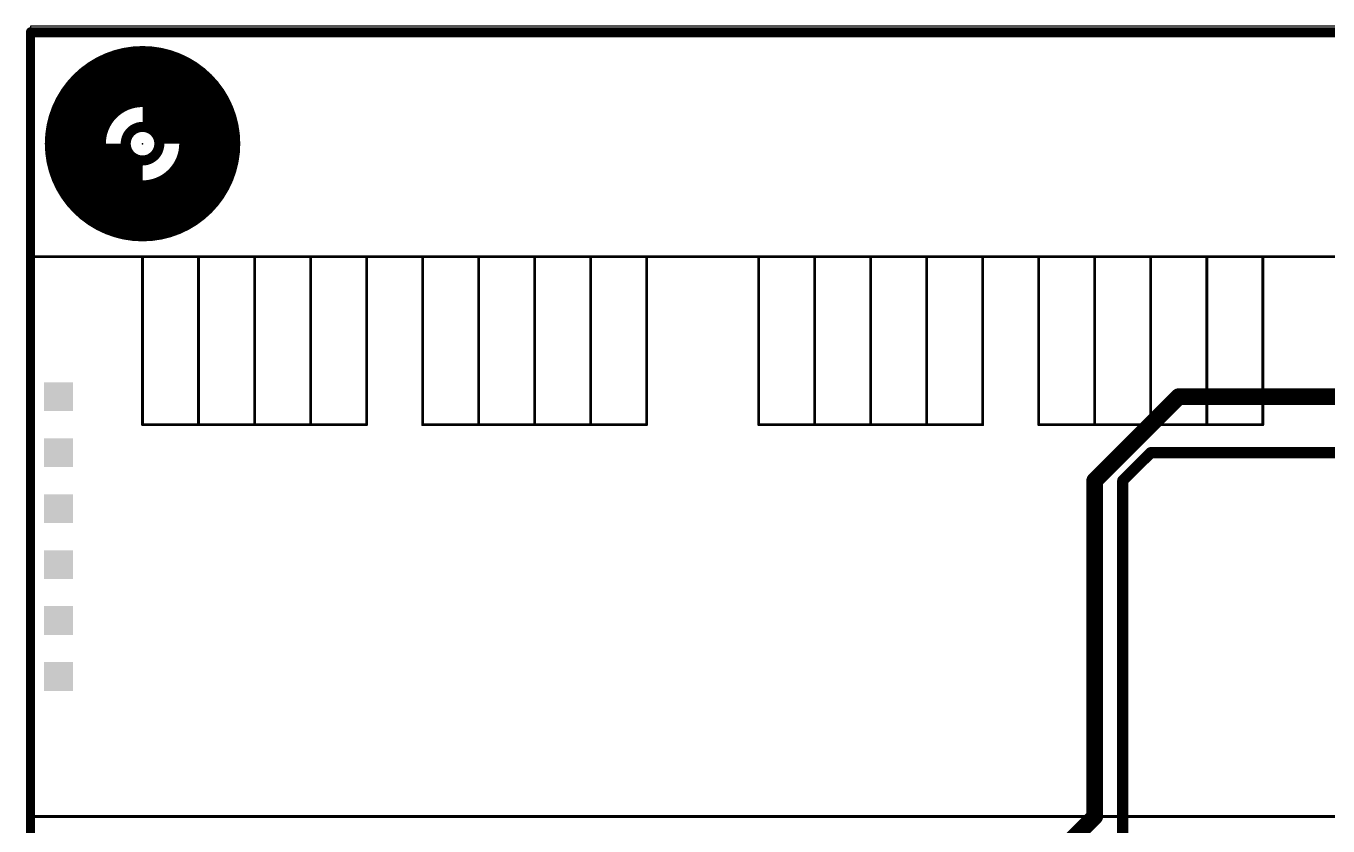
# Model space of a CAD drawing. Extents: x -1 to 106, y -1 to 75.
# Drawn here: x -0.2 to 58.8, y 38.9 to 75.2 of the extents above; entities that cross this region are included whole.
import ezdxf

# ---------------------------------------------------------------- set-up
doc = ezdxf.new("R2010")
doc.units = 0
for name, color, linetype in [('16', 174, 'CONTINUOUS'), ('17', 94, 'CONTINUOUS'), ('20', 178, 'CONTINUOUS'), ('21', 250, 'CONTINUOUS'), ('23', 178, 'CONTINUOUS'), ('39', 14, 'CONTINUOUS'), ('40', 174, 'CONTINUOUS'), ('41', 14, 'CONTINUOUS'), ('42', 174, 'CONTINUOUS'), ('43', 94, 'CONTINUOUS'), ('46', 134, 'CONTINUOUS'), ('51', 250, 'CONTINUOUS')]:
    doc.layers.add(name, color=color, linetype=linetype)

# ---------------------------------------------------------------- blocks, each defined once
blk = doc.blocks.new('SQUAREP')
blk.add_solid([(-0.5, -0.5), (0.5, -0.5), (-0.5, 0.5), (0.5, 0.5)])

msp = doc.modelspace()

# ---------------------------------------------------------------- linework, layer by layer
at = {"layer": '16'}
for points, const_width in [([(0, 0), (0, 74.93)], 0.4064), ([(0, 74.93), (105.41, 74.93)], 0.4064), ([(52.07, 58.42), (48.26, 54.61)], 0.762), ([(59.69, 58.42), (52.07, 58.42)], 0.762), ([(49.53, 54.61), (50.8, 55.88)], 0.508), ([(50.8, 55.88), (59.69, 55.88)], 0.508), ([(48.26, 54.61), (48.26, 39.37)], 0.762), ([(49.53, 35.56), (49.53, 54.61)], 0.508), ([(48.26, 39.37), (46.99, 38.1)], 0.762)]:
    msp.add_lwpolyline(points, dxfattribs=dict(at, const_width=const_width))
for points, const_width in [([(0.1016, 74.93, 1), (-0.1016, 74.93)], 0.2032), ([(0, 75.0316, 1), (0, 74.8284)], 0.2032), ([(52.07, 58.6105, 1), (52.07, 58.2295)], 0.381), ([(52.2047, 58.2853, 1), (51.9353, 58.5547)], 0.381), ([(50.8, 56.007, 1), (50.8, 55.753)], 0.254), ([(50.8898, 55.7902, 1), (50.7102, 55.9698)], 0.254), ([(48.4505, 54.61, 1), (48.0695, 54.61)], 0.381), ([(48.1253, 54.7447, 1), (48.3947, 54.4753)], 0.381), ([(49.657, 54.61, 1), (49.403, 54.61)], 0.254), ([(49.4402, 54.6998, 1), (49.6198, 54.5202)], 0.254), ([(48.0695, 39.37, 1), (48.4505, 39.37)], 0.381), ([(48.3947, 39.2353, 1), (48.1253, 39.5047)], 0.381)]:
    msp.add_lwpolyline(points, format="xyb", dxfattribs=dict(at, const_width=const_width))
at = {"layer": '20'}
for p, q in [((104.62, 75.24), (0, 75.24)), ((0, 75.24), (0, 0))]:
    msp.add_line(p, q, dxfattribs=at)
msp.add_circle((5.08, 69.9), 1.8, dxfattribs=at)
at = {"layer": '21'}
for points, const_width in [([(5.08, 66.471, 1), (5.08, 73.329, 1), (5.08, 66.471)], 0.1524), ([(5.08, 68, 1), (5.08, 71.8, 1), (5.08, 68)], 0.2032), ([(0.0318, 64.77, 1), (-0.0318, 64.77)], 0.0635), ([(0, 64.8017, 1), (0, 64.7382)], 0.0635), ([(5.1117, 64.77, 1), (5.0483, 64.77)], 0.0635), ([(7.6517, 64.77, 1), (7.5883, 64.77)], 0.0635), ([(10.1918, 64.77, 1), (10.1282, 64.77)], 0.0635), ([(12.7318, 64.77, 1), (12.6683, 64.77)], 0.0635), ([(15.2718, 64.77, 1), (15.2082, 64.77)], 0.0635), ([(17.8117, 64.77, 1), (17.7483, 64.77)], 0.0635), ([(20.3517, 64.77, 1), (20.2883, 64.77)], 0.0635), ([(22.8917, 64.77, 1), (22.8283, 64.77)], 0.0635), ([(25.4318, 64.77, 1), (25.3683, 64.77)], 0.0635), ([(27.9718, 64.77, 1), (27.9083, 64.77)], 0.0635), ([(33.0518, 64.77, 1), (32.9883, 64.77)], 0.0635), ([(35.5918, 64.77, 1), (35.5282, 64.77)], 0.0635), ([(38.1318, 64.77, 1), (38.0682, 64.77)], 0.0635), ([(40.6718, 64.77, 1), (40.6082, 64.77)], 0.0635), ([(43.2118, 64.77, 1), (43.1482, 64.77)], 0.0635), ([(45.7518, 64.77, 1), (45.6882, 64.77)], 0.0635), ([(48.2918, 64.77, 1), (48.2283, 64.77)], 0.0635), ([(50.8318, 64.77, 1), (50.7683, 64.77)], 0.0635), ([(53.34, 64.8017, 1), (53.34, 64.7382)], 0.0635), ([(53.3718, 64.77, 1), (53.3083, 64.77)], 0.0635), ([(53.34, 64.7382, 1), (53.34, 64.8017)], 0.0635), ([(55.9118, 64.77, 1), (55.8483, 64.77)], 0.0635), ([(55.88, 64.8017, 1), (55.88, 64.7382)], 0.0635), ([(55.88, 64.7382, 1), (55.88, 64.8017)], 0.0635), ([(5.08, 57.1818, 1), (5.08, 57.1183)], 0.0635), ([(5.0483, 57.15, 1), (5.1117, 57.15)], 0.0635), ([(7.62, 57.1818, 1), (7.62, 57.1183)], 0.0635), ([(7.5883, 57.15, 1), (7.6517, 57.15)], 0.0635), ([(7.62, 57.1183, 1), (7.62, 57.1818)], 0.0635), ([(10.1282, 57.15, 1), (10.1918, 57.15)], 0.0635), ([(10.16, 57.1818, 1), (10.16, 57.1183)], 0.0635), ([(10.16, 57.1183, 1), (10.16, 57.1818)], 0.0635), ([(12.7, 57.1818, 1), (12.7, 57.1183)], 0.0635), ([(12.6683, 57.15, 1), (12.7318, 57.15)], 0.0635), ([(12.7, 57.1183, 1), (12.7, 57.1818)], 0.0635), ([(15.2082, 57.15, 1), (15.2718, 57.15)], 0.0635), ([(15.24, 57.1183, 1), (15.24, 57.1818)], 0.0635), ([(17.78, 57.1818, 1), (17.78, 57.1183)], 0.0635), ([(17.7483, 57.15, 1), (17.8117, 57.15)], 0.0635), ([(20.32, 57.1818, 1), (20.32, 57.1183)], 0.0635), ([(20.2883, 57.15, 1), (20.3517, 57.15)], 0.0635), ([(20.32, 57.1183, 1), (20.32, 57.1818)], 0.0635), ([(22.86, 57.1818, 1), (22.86, 57.1183)], 0.0635), ([(22.8283, 57.15, 1), (22.8917, 57.15)], 0.0635), ([(22.86, 57.1183, 1), (22.86, 57.1818)], 0.0635), ([(25.4, 57.1818, 1), (25.4, 57.1183)], 0.0635), ([(25.3683, 57.15, 1), (25.4318, 57.15)], 0.0635), ([(25.4, 57.1183, 1), (25.4, 57.1818)], 0.0635), ([(27.9083, 57.15, 1), (27.9718, 57.15)], 0.0635), ([(27.94, 57.1183, 1), (27.94, 57.1818)], 0.0635), ([(33.02, 57.1818, 1), (33.02, 57.1183)], 0.0635), ([(32.9883, 57.15, 1), (33.0518, 57.15)], 0.0635), ([(35.5282, 57.15, 1), (35.5918, 57.15)], 0.0635), ([(35.56, 57.1818, 1), (35.56, 57.1183)], 0.0635), ([(35.56, 57.1183, 1), (35.56, 57.1818)], 0.0635), ([(38.0682, 57.15, 1), (38.1318, 57.15)], 0.0635), ([(38.1, 57.1818, 1), (38.1, 57.1183)], 0.0635), ([(38.1, 57.1183, 1), (38.1, 57.1818)], 0.0635), ([(40.6082, 57.15, 1), (40.6718, 57.15)], 0.0635), ([(40.64, 57.1818, 1), (40.64, 57.1183)], 0.0635), ([(40.64, 57.1183, 1), (40.64, 57.1818)], 0.0635), ([(43.1482, 57.15, 1), (43.2118, 57.15)], 0.0635), ([(43.18, 57.1183, 1), (43.18, 57.1818)], 0.0635), ([(45.6882, 57.15, 1), (45.7518, 57.15)], 0.0635), ([(45.72, 57.1818, 1), (45.72, 57.1183)], 0.0635), ([(48.26, 57.1818, 1), (48.26, 57.1183)], 0.0635), ([(48.2283, 57.15, 1), (48.2918, 57.15)], 0.0635), ([(48.26, 57.1183, 1), (48.26, 57.1818)], 0.0635), ([(50.8, 57.1818, 1), (50.8, 57.1183)], 0.0635), ([(50.7683, 57.15, 1), (50.8318, 57.15)], 0.0635), ([(50.8, 57.1183, 1), (50.8, 57.1818)], 0.0635), ([(53.34, 57.1818, 1), (53.34, 57.1183)], 0.0635), ([(53.3083, 57.15, 1), (53.3718, 57.15)], 0.0635), ([(53.34, 57.1183, 1), (53.34, 57.1818)], 0.0635), ([(55.8483, 57.15, 1), (55.9118, 57.15)], 0.0635), ([(55.88, 57.1183, 1), (55.88, 57.1818)], 0.0635), ([(0, 39.4018, 1), (0, 39.3383)], 0.0635), ([(-0.0318, 39.37, 1), (0.0318, 39.37)], 0.0635)]:
    msp.add_lwpolyline(points, format="xyb", dxfattribs=dict(at, const_width=const_width))
at = {"layer": '21', "const_width": 0.127}
for points in [[(53.34, 64.77), (0, 64.77)], [(0, 64.77), (0, 39.37)], [(5.08, 64.77), (5.08, 57.15)], [(7.62, 57.15), (7.62, 64.77)], [(10.16, 57.15), (10.16, 64.77)], [(12.7, 57.15), (12.7, 64.77)], [(15.24, 57.15), (15.24, 64.77)], [(17.78, 64.77), (17.78, 57.15)], [(20.32, 57.15), (20.32, 64.77)], [(22.86, 57.15), (22.86, 64.77)], [(25.4, 57.15), (25.4, 64.77)], [(27.94, 57.15), (27.94, 64.77)], [(33.02, 64.77), (33.02, 57.15)], [(35.56, 57.15), (35.56, 64.77)], [(38.1, 57.15), (38.1, 64.77)], [(40.64, 57.15), (40.64, 64.77)], [(43.18, 57.15), (43.18, 64.77)], [(45.72, 64.77), (45.72, 57.15)], [(48.26, 57.15), (48.26, 64.77)], [(50.8, 57.15), (50.8, 64.77)], [(55.88, 64.77), (53.34, 64.77)], [(53.34, 57.15), (53.34, 64.77)], [(60.96, 64.77), (55.88, 64.77)], [(55.88, 57.15), (55.88, 64.77)], [(5.08, 57.15), (7.62, 57.15)], [(7.62, 57.15), (10.16, 57.15)], [(10.16, 57.15), (12.7, 57.15)], [(12.7, 57.15), (15.24, 57.15)], [(17.78, 57.15), (20.32, 57.15)], [(20.32, 57.15), (22.86, 57.15)], [(22.86, 57.15), (25.4, 57.15)], [(25.4, 57.15), (27.94, 57.15)], [(33.02, 57.15), (35.56, 57.15)], [(35.56, 57.15), (38.1, 57.15)], [(38.1, 57.15), (40.64, 57.15)], [(40.64, 57.15), (43.18, 57.15)], [(45.72, 57.15), (48.26, 57.15)], [(48.26, 57.15), (50.8, 57.15)], [(50.8, 57.15), (53.34, 57.15)], [(53.34, 57.15), (55.88, 57.15)], [(0, 39.37), (60.96, 39.37)]]:
    msp.add_lwpolyline(points, dxfattribs=at)
at = {"layer": '23'}
msp.add_point((5.08, 69.9), dxfattribs=at)
at = {"layer": '39', "const_width": 2.7686}
msp.add_lwpolyline([(5.08, 66.852, 1), (5.08, 72.948, 1), (5.08, 66.852)], format="xyb", dxfattribs=at)
at = {"layer": '40', "const_width": 2.7686}
msp.add_lwpolyline([(5.08, 66.852, 1), (5.08, 72.948, 1), (5.08, 66.852)], format="xyb", dxfattribs=at)
at = {"layer": '41', "const_width": 2.032}
msp.add_lwpolyline([(5.08, 66.852, 1), (5.08, 72.948, 1), (5.08, 66.852)], format="xyb", dxfattribs=at)
at = {"layer": '42', "const_width": 2.032}
msp.add_lwpolyline([(5.08, 66.852, 1), (5.08, 72.948, 1), (5.08, 66.852)], format="xyb", dxfattribs=at)
at = {"layer": '43', "const_width": 2.032}
msp.add_lwpolyline([(5.08, 66.852, 1), (5.08, 72.948, 1), (5.08, 66.852)], format="xyb", dxfattribs=at)
at = {"layer": '46', "const_width": 0.4064}
for points in [[(0, 0), (0, 74.98)], [(0, 74.98), (105.41, 74.98)]]:
    msp.add_lwpolyline(points, dxfattribs=at)
at = {"layer": '46', "const_width": 0.2032}
for points in [[(0.1016, 74.98, 1), (-0.1016, 74.98)], [(0, 75.0816, 1), (0, 74.8784)]]:
    msp.add_lwpolyline(points, format="xyb", dxfattribs=at)
at = {"layer": '51'}
for points, const_width in [([(7.239, 69.9, 0.4142), (5.08, 72.059)], 2.4892), ([(2.921, 69.9, 0.4142), (5.08, 67.741)], 2.4892), ([(5.08, 69.138, 1), (5.08, 70.662, 1), (5.08, 69.138)], 0.4572)]:
    msp.add_lwpolyline(points, format="xyb", dxfattribs=dict(at, const_width=const_width))

# ---------------------------------------------------------------- block references
at = {"layer": '17', "xscale": 1.308, "yscale": 1.308, "rotation": 180}
for p in [(1.27, 58.42), (1.27, 58.42), (1.27, 55.88), (1.27, 55.88), (1.27, 53.34), (1.27, 53.34), (1.27, 50.8), (1.27, 50.8), (1.27, 48.26), (1.27, 48.26), (1.27, 45.72), (1.27, 45.72)]:
    msp.add_blockref('SQUAREP', p, dxfattribs=at)

doc.saveas('drawing.dxf')
